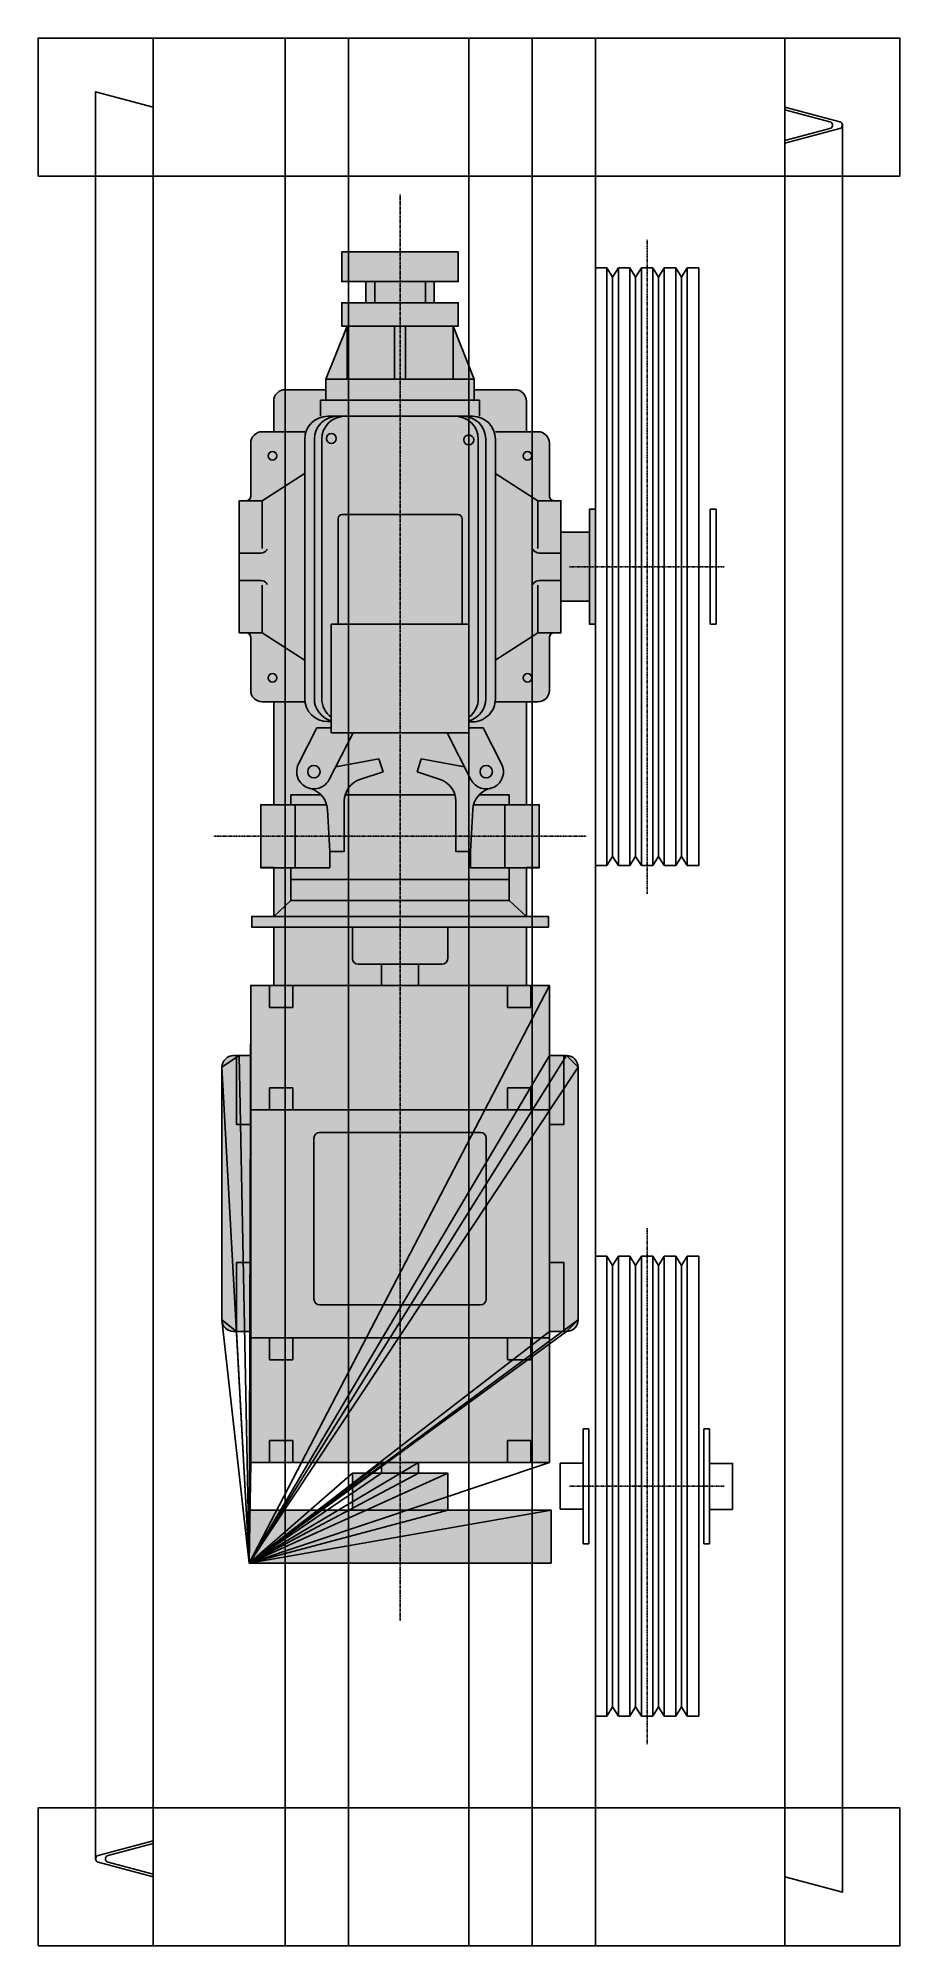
# Model space of a CAD drawing. Header units: millimetres. Extents: x -530 to 220, y -1460 to 200.
import ezdxf

# ---------------------------------------------------------------- set-up
doc = ezdxf.new("R2010")
doc.units = ezdxf.units.MM
doc.linetypes.add('CENTERX2', pattern=[4, 2.5, -0.5, 0.5, -0.5])
doc.linetypes.add('DASHDOT', pattern=[1, 0.5, -0.25, 0, -0.25])
doc.layers.add('EKSEN', color=253, linetype='CENTERX2')
doc.layers.add('Makine sehpası', color=4, linetype='Continuous')
doc.layers.add('Makine-motor', color=7, linetype='Continuous', true_color=0x0586c7)

# ---------------------------------------------------------------- blocks, each defined once
blk = doc.blocks.new('A$C38B73A4D')
at = {"color": 2}
for p, q in [((22.5, 424.5, 200), (32.5, 424.5, 200)), ((22.5, 24.5, 200), (22.5, 424.5, 200)), ((37.5, 416.5, 200), (32.5, 424.5, 200)), ((32.5, 24.5, 200), (32.5, 424.5, 200)), ((42.5, 424.5, 200), (37.5, 416.5, 200)), ((37.5, 416.5, 200), (37.5, 32.5, 200)), ((42.5, 424.5, 200), (52.5, 424.5, 200)), ((42.5, 24.5, 200), (42.5, 424.5, 200)), ((57.5, 416.5, 200), (52.5, 424.5, 200)), ((52.5, 24.5, 200), (52.5, 424.5, 200)), ((62.5, 424.5, 200), (57.5, 416.5, 200)), ((57.5, 416.5, 200), (57.5, 32.5, 200)), ((62.5, 424.5, 200), (72.5, 424.5, 200)), ((62.5, 24.5, 200), (62.5, 424.5, 200)), ((77.5, 416.5, 200), (72.5, 424.5, 200)), ((72.5, 24.5, 200), (72.5, 424.5, 200)), ((82.5, 424.5, 200), (77.5, 416.5, 200)), ((77.5, 416.5, 200), (77.5, 32.5, 200)), ((82.5, 424.5, 200), (92.5, 424.5, 200)), ((82.5, 24.5, 200), (82.5, 424.5, 200)), ((97.5, 416.5, 200), (92.5, 424.5, 200)), ((92.5, 24.5, 200), (92.5, 424.5, 200)), ((102.5, 424.5, 200), (97.5, 416.5, 200)), ((97.5, 416.5, 200), (97.5, 32.5, 200)), ((102.5, 424.5, 200), (112.5, 424.5, 200)), ((102.5, 24.5, 200), (102.5, 424.5, 200)), ((112.5, 424.5, 200), (112.5, 24.5, 200)), ((22.5, 24.5, 200), (32.5, 24.5, 200)), ((37.5, 32.5, 200), (32.5, 24.5, 200)), ((42.5, 24.5, 200), (37.5, 32.5, 200)), ((42.5, 24.5, 200), (52.5, 24.5, 200)), ((57.5, 32.5, 200), (52.5, 24.5, 200)), ((62.5, 24.5, 200), (57.5, 32.5, 200)), ((62.5, 24.5, 200), (72.5, 24.5, 200)), ((77.5, 32.5, 200), (72.5, 24.5, 200)), ((82.5, 24.5, 200), (77.5, 32.5, 200)), ((82.5, 24.5, 200), (92.5, 24.5, 200)), ((97.5, 32.5, 200), (92.5, 24.5, 200)), ((102.5, 24.5, 200), (97.5, 32.5, 200)), ((102.5, 24.5, 200), (112.5, 24.5, 200))]:
    blk.add_line(p, q, dxfattribs=at)
at = {"color": 121}
for p, q in [((11.9, 274.4, 100), (16.9, 274.4, 100)), ((11.9, 254.4, 100), (11.9, 274.4, 100)), ((16.9, 274.4, 100), (16.9, 174.4, 100)), ((121.9, 274.4, 100), (116.9, 274.4, 100)), ((116.9, 274.4, 100), (116.9, 174.4, 100)), ((121.9, 254.4, 100), (121.9, 274.4, 100)), ((11.9, 224.4, 100), (11.9, 254.4, 100)), ((121.9, 224.4, 100), (121.9, 254.4, 100)), ((11.9, 224.4, 100), (11.9, 194.4, 100)), ((121.9, 224.4, 100), (121.9, 194.4, 100)), ((11.9, 194.4, 100), (11.9, 174.4, 100)), ((121.9, 194.4, 100), (121.9, 174.4, 100)), ((11.9, 174.4, 100), (16.9, 174.4, 100)), ((121.9, 174.4, 100), (116.9, 174.4, 100))]:
    blk.add_line(p, q, dxfattribs=at)
at = {"layer": 'EKSEN', "color": 2, "linetype": 'DASHDOT'}
for p, q in [((67.5, 449, 200), (67.5, 0, 200)), ((0, 224.5, 200), (135, 224.5, 200))]:
    blk.add_line(p, q, dxfattribs=at)
at = {"layer": 'Makine-motor', "elevation": 100}
blk.add_lwpolyline([(11.9, 204.4), (11.9, 244.4), (-8.1, 244.4), (-8.1, 204.4)], close=True, dxfattribs=at)
at = {"layer": 'Makine-motor'}
blk.add_lwpolyline([(141.9, 204.3), (141.9, 244.3), (121.9, 244.3), (121.9, 204.3)], close=True, dxfattribs=at)
blk = doc.blocks.new('*U3')
at = {"color": 2}
for p, q in [((0, 260), (10, 260)), ((0, -260), (0, 260)), ((15, 252), (10, 260)), ((10, -260), (10, 260)), ((20, 260), (15, 252)), ((15, 252), (15, -252)), ((20, 260), (30, 260)), ((20, -260), (20, 260)), ((35, 252), (30, 260)), ((30, -260), (30, 260)), ((40, 260), (35, 252)), ((35, 252), (35, -252)), ((40, 260), (50, 260)), ((40, -260), (40, 260)), ((55, 252), (50, 260)), ((50, -260), (50, 260)), ((60, 260), (55, 252)), ((55, 252), (55, -252)), ((60, 260), (70, 260)), ((60, -260), (60, 260)), ((75, 252), (70, 260)), ((70, -260), (70, 260)), ((80, 260), (75, 252)), ((75, 252), (75, -252)), ((80, 260), (90, 260)), ((80, -260), (80, 260)), ((90, 260), (90, -260)), ((0, -260), (10, -260)), ((15, -252), (10, -260)), ((20, -260), (15, -252)), ((20, -260), (30, -260)), ((35, -252), (30, -260)), ((40, -260), (35, -252)), ((40, -260), (50, -260)), ((55, -252), (50, -260)), ((60, -260), (55, -252)), ((60, -260), (70, -260)), ((75, -252), (70, -260)), ((80, -260), (75, -252)), ((80, -260), (90, -260))]:
    blk.add_line(p, q, dxfattribs=at)
at = {"layer": 'EKSEN', "linetype": 'DASHDOT'}
for p, q in [((45, 284.5), (45, -284.5)), ((-22.5, 0), (112.5, 0))]:
    blk.add_line(p, q, dxfattribs=at)
blk = doc.blocks.new('Motoboundß')
blk.add_lwpolyline([(12049.9, 45480.2), (12049.9, 45260.2, -0.414214), (12039.9, 45250.2), (12024.9, 45250.2), (12024.9, 45136.3), (11911, 45136.3), (11911, 45127), (11936.4, 45127), (11936.4, 45094.8), (12026.3, 45094.8), (12026.3, 45048.6), (11763.5, 45048.6), (11763.5, 45094.8), (11853.4, 45094.8), (11853.4, 45127), (11878.8, 45127), (11878.8, 45136.3), (11764.9, 45136.3), (11764.9, 45250.2), (11749.9, 45250.2, -0.414214), (11739.9, 45260.2), (11739.9, 45480.2, -0.414214), (11749.9, 45490.2), (11764.9, 45490.2), (11764.9, 45551.4), (11784.9, 45551.4), (11784.9, 45602.1), (11765.8, 45602.1), (11765.8, 45611.3), (11784.9, 45611.3), (11784.9, 45653.8), (11773.7, 45653.8), (11773.7, 45708.5), (11784.9, 45708.5), (11784.9, 45798.1), (11774.9, 45798.1, -0.414214), (11764.9, 45808.1), (11764.9, 45854.1, 0.414214), (11760.9, 45858.1), (11754.9, 45858.1), (11754.9, 45915.6), (11754.9, 45973.1), (11760.9, 45973.1, 0.414214), (11764.9, 45977.1), (11764.9, 46023.1, -0.414214), (11774.9, 46033.1), (11784.9, 46033.1), (11784.9, 46059.7, -0.414214), (11794.9, 46069.7), (11830.3, 46069.7), (11830.3, 46079), (11848.8, 46125.1), (11844.2, 46125.1), (11844.2, 46145.4), (11865.2, 46145.4), (11865.2, 46163.8), (11844.2, 46163.8), (11844.2, 46189.6), (11945.6, 46189.6), (11945.6, 46163.8), (11924.6, 46163.8), (11924.6, 46145.4), (11945.6, 46145.4), (11945.6, 46125.1), (11941, 46125.1), (11959.5, 46079), (11959.5, 46069.7), (11994.9, 46069.7, -0.414214), (12004.9, 46059.7), (12004.9, 46033.1), (12014.9, 46033.1, -0.414214), (12024.9, 46023.1), (12024.9, 45977.1, 0.414214), (12028.9, 45973.1), (12034.9, 45973.1), (12034.9, 45945.6), (12059.9, 45945.6), (12059.9, 45965.6), (12064.9, 45965.6), (12064.9, 45865.6), (12059.9, 45865.6), (12059.9, 45885.6), (12034.9, 45885.6), (12034.9, 45858.1), (12028.9, 45858.1, 0.414214), (12024.9, 45854.1), (12024.9, 45808.1, -0.414214), (12014.9, 45798.1), (12004.9, 45798.1), (12004.9, 45708.5), (12016.1, 45708.5), (12016.1, 45653.8), (12004.9, 45653.8), (12004.9, 45611.3), (12024, 45611.3), (12024, 45602.1), (12004.9, 45602.1), (12004.9, 45551.4), (12024.9, 45551.4), (12024.9, 45490.2), (12039.9, 45490.2, -0.414214)], format="xyb", close=True)

msp = doc.modelspace()

# ---------------------------------------------------------------- hatches: boundary and pattern name
at = {"true_color": 0x2776bb}
h = msp.add_hatch(color=152, dxfattribs=at)
h.dxf.hatch_style = 1
edge = h.paths.add_edge_path()
edge.add_line((-60, -695.4), (-60, -915.4))
edge.add_arc((-70, -915.4), 10, -90, 0, ccw=False)
edge.add_line((-70, -925.4), (-85, -925.4))
edge.add_line((-85, -925.4), (-85, -1039.4))
edge.add_line((-85, -1039.4), (-198.9, -1039.4))
edge.add_line((-198.9, -1039.4), (-198.9, -1048.6))
edge.add_line((-198.9, -1048.6), (-173.5, -1048.6))
edge.add_line((-173.5, -1048.6), (-173.5, -1080.9))
edge.add_line((-173.5, -1080.9), (-83.6, -1080.9))
edge.add_line((-83.6, -1080.9), (-83.6, -1127))
edge.add_line((-83.6, -1127), (-346.4, -1127))
edge.add_line((-346.4, -1127), (-346.4, -1080.9))
edge.add_line((-346.4, -1080.9), (-256.5, -1080.9))
edge.add_line((-256.5, -1080.9), (-256.5, -1048.6))
edge.add_line((-256.5, -1048.6), (-231.1, -1048.6))
edge.add_line((-231.1, -1048.6), (-231.1, -1039.4))
edge.add_line((-231.1, -1039.4), (-345, -1039.4))
edge.add_line((-345, -1039.4), (-345, -925.4))
edge.add_line((-345, -925.4), (-360, -925.4))
edge.add_arc((-360, -915.4), 10, 180, 270, ccw=False)
edge.add_line((-370, -915.4), (-370, -695.4))
edge.add_arc((-360, -695.4), 10, 90, 180, ccw=False)
edge.add_line((-360, -685.4), (-345, -685.4))
edge.add_line((-345, -685.4), (-345, -624.3))
edge.add_line((-345, -624.3), (-325, -624.3))
edge.add_line((-325, -624.3), (-325, -573.6))
edge.add_line((-325, -573.6), (-344.1, -573.6))
edge.add_line((-344.1, -573.6), (-344.1, -564.3))
edge.add_line((-344.1, -564.3), (-325, -564.3))
edge.add_line((-325, -564.3), (-325, -521.9))
edge.add_line((-325, -521.9), (-336.2, -521.9))
edge.add_line((-336.2, -521.9), (-336.2, -467.2))
edge.add_line((-336.2, -467.2), (-325, -467.2))
edge.add_line((-325, -467.2), (-325, -377.5))
edge.add_line((-325, -377.5), (-335, -377.5))
edge.add_arc((-335, -367.5), 10, 180, 270, ccw=False)
edge.add_line((-345, -367.5), (-345, -321.5))
edge.add_arc((-349, -321.5), 4, 0, 90)
edge.add_line((-349, -317.5), (-355, -317.5))
edge.add_line((-355, -317.5), (-355, -260))
edge.add_line((-355, -260), (-355, -202.5))
edge.add_line((-355, -202.5), (-349, -202.5))
edge.add_arc((-349, -198.5), 4, 270, 360)
edge.add_line((-345, -198.5), (-345, -152.5))
edge.add_arc((-335, -152.5), 10, 90, 180, ccw=False)
edge.add_line((-335, -142.5), (-325, -142.5))
edge.add_line((-325, -142.5), (-325, -115.9))
edge.add_arc((-315, -115.9), 10, 90, 180, ccw=False)
edge.add_line((-315, -105.9), (-279.6, -105.9))
edge.add_line((-279.6, -105.9), (-279.6, -96.7))
edge.add_line((-279.6, -96.7), (-261.1, -50.6))
edge.add_line((-261.1, -50.6), (-265.7, -50.6))
edge.add_line((-265.7, -50.6), (-265.7, -30.3))
edge.add_line((-265.7, -30.3), (-244.7, -30.3))
edge.add_line((-244.7, -30.3), (-244.7, -11.8))
edge.add_line((-244.7, -11.8), (-265.7, -11.8))
edge.add_line((-265.7, -11.8), (-265.7, 14))
edge.add_line((-265.7, 14), (-164.3, 14))
edge.add_line((-164.3, 14), (-164.3, -11.8))
edge.add_line((-164.3, -11.8), (-185.3, -11.8))
edge.add_line((-185.3, -11.8), (-185.3, -30.3))
edge.add_line((-185.3, -30.3), (-164.3, -30.3))
edge.add_line((-164.3, -30.3), (-164.3, -50.6))
edge.add_line((-164.3, -50.6), (-168.9, -50.6))
edge.add_line((-168.9, -50.6), (-150.4, -96.7))
edge.add_line((-150.4, -96.7), (-150.4, -105.9))
edge.add_line((-150.4, -105.9), (-115, -105.9))
edge.add_arc((-115, -115.9), 10, 0, 90, ccw=False)
edge.add_line((-105, -115.9), (-105, -142.5))
edge.add_line((-105, -142.5), (-95, -142.5))
edge.add_arc((-95, -152.5), 10, 0, 90, ccw=False)
edge.add_line((-85, -152.5), (-85, -198.5))
edge.add_arc((-81, -198.5), 4, 180, 270)
edge.add_line((-81, -202.5), (-75, -202.5))
edge.add_line((-75, -202.5), (-75, -230))
edge.add_line((-75, -230), (-50, -230))
edge.add_line((-50, -230), (-50, -210))
edge.add_line((-50, -210), (-45, -210))
edge.add_line((-45, -210), (-45, -310))
edge.add_line((-45, -310), (-50, -310))
edge.add_line((-50, -310), (-50, -290))
edge.add_line((-50, -290), (-75, -290))
edge.add_line((-75, -290), (-75, -317.5))
edge.add_line((-75, -317.5), (-81, -317.5))
edge.add_arc((-81, -321.5), 4, 90, 180)
edge.add_line((-85, -321.5), (-85, -367.5))
edge.add_arc((-95, -367.5), 10, -90, 0, ccw=False)
edge.add_line((-95, -377.5), (-105, -377.5))
edge.add_line((-105, -377.5), (-105, -467.2))
edge.add_line((-105, -467.2), (-93.8, -467.2))
edge.add_line((-93.8, -467.2), (-93.8, -521.9))
edge.add_line((-93.8, -521.9), (-105, -521.9))
edge.add_line((-105, -521.9), (-105, -564.3))
edge.add_line((-105, -564.3), (-85.9, -564.3))
edge.add_line((-85.9, -564.3), (-85.9, -573.6))
edge.add_line((-85.9, -573.6), (-105, -573.6))
edge.add_line((-105, -573.6), (-105, -624.3))
edge.add_line((-105, -624.3), (-85, -624.3))
edge.add_line((-85, -624.3), (-85, -685.4))
edge.add_line((-85, -685.4), (-70, -685.4))
edge.add_arc((-70, -695.4), 10, 0, 90, ccw=False)
h = msp.add_hatch(color=2)
h.dxf.hatch_style = 1
h.paths.add_polyline_path([(-173.5, -1048.6), (-256.5, -1048.6), (-256.5, -1080.9), (-346.4, -1080.9), (-346.4, -1127), (-83.6, -1127), (-83.6, -1080.9), (-173.5, -1080.9)])

# ---------------------------------------------------------------- linework, layer by layer
at = {"color": 7, "linetype": 'CENTERX2', "true_color": 0xffffff}
msp.add_line((-215, -1177), (-215, 64), dxfattribs=at)
at = {"color": 7, "true_color": 0xffffff}
for p, q in [((-265.7, -11.8), (-265.7, 14)), ((-265.7, 14), (-164.3, 14)), ((-164.3, 14), (-164.3, -11.8)), ((-164.3, -11.8), (-265.7, -11.8)), ((-164.3, -30.3), (-265.7, -30.3)), ((-265.7, -30.3), (-265.7, -50.6)), ((-164.3, -50.6), (-164.3, -30.3)), ((-279.6, -96.7), (-261.1, -50.6)), ((-265.7, -50.6), (-164.3, -50.6)), ((-150.4, -96.7), (-168.9, -50.6)), ((-150.4, -96.7), (-279.6, -96.7)), ((-279.6, -96.7), (-279.6, -115.1)), ((-150.4, -115.1), (-150.4, -96.7)), ((-325, -142.5), (-325, -115.9)), ((-315, -105.9), (-279.6, -105.9)), ((-284.2, -129), (-284.2, -115.1)), ((-284.2, -115.1), (-145.8, -115.1)), ((-115, -105.9), (-150.4, -105.9)), ((-145.8, -115.1), (-145.8, -129)), ((-105, -142.5), (-105, -115.9)), ((-152, -129), (-278, -129)), ((-335, -142.5), (-298, -142.5)), ((-298, -149), (-298, -374.7)), ((-289.6, -374.7), (-289.6, -149)), ((-283.1, -374.7), (-283.1, -149)), ((-146.9, -374.7), (-146.9, -149)), ((-140.4, -374.7), (-140.4, -149)), ((-95, -142.5), (-132, -142.5)), ((-132, -374.9), (-132, -149)), ((-345, -198.5), (-345, -152.5)), ((-85, -198.5), (-85, -152.5)), ((-335, -202.5), (-297.5, -178.5)), ((-95, -202.5), (-132.5, -178.5)), ((-355, -202.5), (-335, -202.5)), ((-355, -260), (-355, -202.5)), ((-335, -202.5), (-335, -244.1)), ((-265.4, -214.5), (-164.6, -214.5)), ((-75, -202.5), (-95, -202.5)), ((-95, -202.5), (-95, -244.1)), ((-75, -260), (-75, -202.5)), ((-50, -230), (-50, -210)), ((-50, -210), (-45, -210)), ((-45, -210), (-45, -310)), ((55, -210), (55, -310)), ((60, -210), (55, -210)), ((60, -230), (60, -210)), ((-269, -218.1), (-269, -310)), ((-161, -218.1), (-161, -310)), ((-50, -230), (-75, -230)), ((-50, -260), (-50, -230)), ((60, -260), (60, -230)), ((-355, -248), (-336, -248)), ((-75, -248), (-94, -248)), ((-355, -260), (-355, -317.5)), ((-75, -260), (-75, -317.5)), ((-50, -260), (-50, -290)), ((60, -260), (60, -290)), ((-355, -272), (-336, -272)), ((-335, -317.5), (-335, -275.9)), ((-95, -317.5), (-95, -275.9)), ((-75, -272), (-94, -272)), ((-50, -290), (-75, -290)), ((-50, -290), (-50, -310)), ((60, -290), (60, -310)), ((-275, -310), (-155, -310)), ((-275, -404.5), (-275, -310)), ((-155, -310), (-155, -404.5)), ((-50, -310), (-45, -310)), ((60, -310), (55, -310)), ((-355, -317.5), (-335, -317.5)), ((-345, -321.5), (-345, -367.5)), ((-335, -317.5), (-297.5, -341.5)), ((-95, -317.5), (-132.5, -341.5)), ((-75, -317.5), (-95, -317.5)), ((-85, -321.5), (-85, -367.5)), ((-335, -377.5), (-297.8, -377.5)), ((-325, -467.2), (-325, -377.5)), ((-95, -377.5), (-132, -377.5)), ((-105, -467.2), (-105, -377.5)), ((-278, -394.7), (-275, -394.7)), ((-152, -394.7), (-155, -394.7)), ((-155, -394.9), (-152, -394.9)), ((-303.4, -431.4), (-287.3, -400.1)), ((-287.3, -400.1), (-275, -400.1)), ((-276.6, -445.1), (-255.9, -404.5)), ((-275, -404.5), (-155, -404.5)), ((-153.4, -445.1), (-174.1, -404.5)), ((-142.7, -400.1), (-155, -400.1)), ((-126.6, -431.4), (-142.7, -400.1)), ((-233.5, -427), (-271, -434)), ((-233.5, -427), (-229.8, -438.3)), ((-196.5, -427), (-200.2, -438.3)), ((-196.5, -427), (-159, -434)), ((-250, -445), (-229.8, -438.3)), ((-180, -445), (-200.2, -438.3)), ((-284, -458.3), (-310, -458.3)), ((-310, -467.2), (-310, -458.3)), ((-292.7, -453.1), (-294.1, -452.7)), ((-263.6, -507.7), (-263.6, -464)), ((-167.2, -458.3), (-262.8, -458.3)), ((-166.4, -507.7), (-166.4, -464)), ((-146, -458.3), (-120, -458.3)), ((-137.3, -453.1), (-135.9, -452.7)), ((-120, -467.2), (-120, -458.3)), ((-336.2, -521.9), (-336.2, -467.2)), ((-306.2, -467.2), (-336.2, -467.2)), ((-306.2, -467.2), (-278.9, -467.2)), ((-306.2, -467.2), (-306.2, -521.9)), ((-276.2, -507.7), (-278.2, -471.2)), ((-153.8, -507.7), (-151.8, -471.2)), ((-123.8, -467.2), (-151.1, -467.2)), ((-123.8, -467.2), (-93.8, -467.2)), ((-123.8, -467.2), (-123.8, -521.9)), ((-93.8, -521.9), (-93.8, -467.2)), ((-276.2, -507.7), (-263.6, -507.7)), ((-276.2, -507.7), (-276.2, -521.9)), ((-153.8, -507.7), (-166.4, -507.7)), ((-153.8, -507.7), (-153.8, -521.9)), ((-306.2, -521.9), (-336.2, -521.9)), ((-325, -564.3), (-325, -521.9)), ((-310, -550.5), (-310, -521.9)), ((-306.2, -521.9), (-276.2, -521.9)), ((-123.8, -521.9), (-153.8, -521.9)), ((-123.8, -521.9), (-93.8, -521.9)), ((-120, -550.5), (-120, -521.9)), ((-105, -564.3), (-105, -521.9)), ((-120, -532.1), (-310, -532.1)), ((-344.1, -573.6), (-344.1, -564.3)), ((-344.1, -564.3), (-85.9, -564.3)), ((-325, -564.3), (-310, -550.5)), ((-120, -550.5), (-310, -550.5)), ((-105, -564.3), (-120, -550.5)), ((-85.9, -564.3), (-85.9, -573.6)), ((-85.9, -573.6), (-344.1, -573.6)), ((-325, -624.3), (-325, -573.6)), ((-256.5, -600.8), (-256.5, -573.6)), ((-173.5, -600.8), (-173.5, -573.6)), ((-105, -624.3), (-105, -573.6)), ((-251.5, -605.8), (-178.5, -605.8)), ((-231.1, -624.3), (-231.1, -605.8)), ((-198.9, -605.8), (-198.9, -624.3)), ((-328.7, -643.4), (-328.7, -624.3)), ((-308.4, -643.4), (-308.4, -624.3)), ((-121.6, -643.4), (-121.6, -624.3)), ((-101.3, -643.4), (-101.3, -624.3)), ((-328.7, -643.4), (-308.4, -643.4)), ((-101.3, -643.4), (-121.6, -643.4)), ((-328.7, -713.5), (-328.7, -732.6)), ((-328.7, -713.5), (-308.4, -713.5)), ((-308.4, -713.5), (-308.4, -732.6)), ((-121.6, -713.5), (-121.6, -732.6)), ((-101.3, -713.5), (-121.6, -713.5)), ((-101.3, -713.5), (-101.3, -732.6)), ((-345, -732.6), (-85, -732.6)), ((-345, -931), (-85, -931)), ((-328.7, -950.1), (-328.7, -931)), ((-308.4, -950.1), (-308.4, -931)), ((-121.6, -950.1), (-121.6, -931)), ((-101.3, -950.1), (-101.3, -931)), ((-328.7, -950.1), (-308.4, -950.1)), ((-101.3, -950.1), (-121.6, -950.1)), ((-328.7, -1020.3), (-328.7, -1039.4)), ((-328.7, -1020.3), (-308.4, -1020.3)), ((-308.4, -1020.3), (-308.4, -1039.4)), ((-121.6, -1020.3), (-121.6, -1039.4)), ((-101.3, -1020.3), (-121.6, -1020.3)), ((-101.3, -1020.3), (-101.3, -1039.4)), ((-231.1, -1048.6), (-231.1, -1039.4)), ((-198.9, -1048.6), (-198.9, -1039.4)), ((-256.5, -1048.6), (-256.5, -1080.9)), ((-256.5, -1048.6), (-173.5, -1048.6)), ((-173.5, -1048.6), (-173.5, -1080.9)), ((-346.4, -1127), (-346.4, -1080.9)), ((-346.4, -1080.9), (-83.6, -1080.9)), ((-83.6, -1080.9), (-83.6, -1127)), ((-83.6, -1127), (-346.4, -1127))]:
    msp.add_line(p, q, dxfattribs=at)
at = {"color": 7, "linetype": 'DASHDOT', "true_color": 0xffffff}
msp.add_line((-377, -494.5), (-53, -494.5), dxfattribs=at)
msp.add_lwpolyline([(-173.5, -1048.6), (-256.5, -1048.6), (-256.5, -1080.9), (-346.4, -1080.9), (-346.4, -1127), (-83.6, -1127), (-83.6, -1080.9), (-173.5, -1080.9), (-173.5, -1048.6)])
at = {"color": 7, "true_color": 0xffffff}
for centre, radius in [((-274.8, -148.3), 4.33), ((-155.2, -149.6), 4.33), ((-155.2, -149.6), 4.33), ((-290, -438.3), 5.38), ((-140, -438.3), 5.38)]:
    msp.add_circle(centre, radius, dxfattribs=at)
for centre, radius, start, end in [((-315, -115.9), 10, 90, 180), ((-115, -115.9), 10, 0, 90), ((-278, -149), 20, 90, 180), ((-269.6, -149), 20, 90, 180), ((-263.1, -149), 20, 90, 180), ((-166.9, -149), 20, 0, 90), ((-160.4, -149), 20, 0, 90), ((-152, -149), 20, 0, 90), ((-335, -152.5), 10, 90, 180), ((-95, -152.5), 10, 0, 90), ((-326, -163.4), 3.77, 90, 270), ((-326, -163.4), 3.77, 270, 90), ((-104, -163.4), 3.77, 90, 270), ((-104, -163.4), 3.77, 270, 90), ((-349, -198.5), 4, 270, 0), ((-81, -198.5), 4, 180, 270), ((-265.4, -218.1), 3.6, 90, 180), ((-164.6, -218.1), 3.6, 0, 90), ((-164.6, -218.1), 3.6, 0, 90), ((-336, -242), 6, 270, 322.1686), ((-344, -235.8), 16.1, 322.1686, 326.7372), ((-86, -235.8), 16.1, 213.2628, 217.8314), ((-94, -242), 6, 217.8314, 270), ((-336, -278), 6, 37.8314, 90), ((-344, -284.2), 16.1, 33.2628, 37.8314), ((-86, -284.2), 16.1, 142.1686, 146.7372), ((-94, -278), 6, 90, 142.1686), ((-349, -321.5), 4, 0, 90), ((-81, -321.5), 4, 90, 180), ((-326, -356.6), 3.77, 90, 270), ((-326, -356.6), 3.77, 270, 90), ((-104, -356.6), 3.77, 90, 270), ((-104, -356.6), 3.77, 270, 90), ((-335, -367.5), 10, 180, 270), ((-278, -374.7), 20, 180, 269.9138), ((-269.6, -374.7), 20, 180, 254.3018), ((-263.1, -374.7), 20, 180, 233.6193), ((-160.4, -374.7), 20, 285.6982, 0), ((-166.9, -374.7), 20, 306.3807, 0), ((-152, -374.9), 20, 269.9138, 0), ((-95, -367.5), 10, 270, 0), ((-290, -438.3), 15, 152.8783, 332.8783), ((-140, -438.3), 15, 207.1217, 27.1217), ((-243.6, -464), 20, 108.4464, 180), ((-186.4, -464), 20, 0, 71.5536), ((-298.2, -472.3), 20, 3.1949, 74.0977), ((-131.8, -472.3), 20, 105.9023, 176.8051), ((-251.5, -600.8), 5, 180, 270), ((-178.5, -600.8), 5, 270, 0)]:
    msp.add_arc(centre, radius, start, end, dxfattribs=at)
at = {"layer": 'Makine sehpası'}
for points in [[(-530, 80), (220, 80), (220, 200), (-530, 200)], [(-430, 80), (120, 80), (120, 200), (-430, 200)], [(-260, -1460), (-260, 200), (-315, 200), (-315, -1460)], [(-100, -1460), (-100, 200), (-155, 200), (-155, -1460)], [(-45, -1460), (-45, 200), (-100, 200), (-100, -1460)], [(-530, -1460), (220, -1460), (220, -1340), (-530, -1340)], [(-430, -1340), (120, -1340), (120, -1460), (-430, -1460)]]:
    msp.add_lwpolyline(points, close=True, dxfattribs=at)
for points in [[(-480, -1384.3), (-480, 153.4), (-430, 140), (-430, -1400), (-477.8, -1387.2, -0.767327), (-477.8, -1381.4), (-430, -1368.6)], [(170, 124.3), (170, -1413.4), (120, -1400), (120, 140), (167.8, 127.2, -0.767327), (167.8, 121.4), (120, 108.6)], [(120, 110.9), (159.2, 121.4, 0.767327), (159.2, 127.2), (120, 137.7)], [(-430, -1370.9), (-469.2, -1381.4, 0.767327), (-469.2, -1387.2), (-430, -1397.7)]]:
    msp.add_lwpolyline(points, format="xyb", dxfattribs=at)
at = {"layer": 'Makine-motor', "color": 7, "true_color": 0xffffff}
for p, q in [((-244.7, -30.3), (-244.7, -11.8)), ((-237, -30.3), (-237, -11.8)), ((-193, -30.3), (-193, -11.8)), ((-185.3, -30.3), (-185.3, -11.8)), ((-261.1, -50.6), (-261.1, -96.7)), ((-219.7, -96.7), (-219.7, -50.6)), ((-210.3, -96.7), (-210.3, -50.6)), ((-168.9, -50.6), (-168.9, -96.7)), ((-345, -624.3), (-85, -624.3)), ((-345, -1039.4), (-345, -624.3)), ((-85, -1039.4), (-85, -624.3)), ((-370, -915.4), (-370, -695.4)), ((-360, -685.4), (-345, -685.4)), ((-357.5, -685.4), (-357.5, -745.4)), ((-70, -685.4), (-85, -685.4)), ((-72.5, -685.4), (-72.5, -745.4)), ((-60, -915.4), (-60, -695.4)), ((-357.5, -745.4), (-345, -745.4)), ((-72.5, -745.4), (-85, -745.4)), ((-290, -757.2), (-290, -897.2)), ((-145, -752.2), (-285, -752.2)), ((-140, -897.2), (-140, -757.2)), ((-357.5, -865.4), (-345, -865.4)), ((-357.5, -925.4), (-357.5, -865.4)), ((-72.5, -865.4), (-85, -865.4)), ((-72.5, -925.4), (-72.5, -865.4)), ((-285, -902.2), (-145, -902.2)), ((-345, -925.4), (-360, -925.4)), ((-85, -925.4), (-70, -925.4)), ((-345, -1039.4), (-85, -1039.4)), ((-198.9, -1039.4), (-231.1, -1039.4))]:
    msp.add_line(p, q, dxfattribs=at)
for centre, radius, start, end in [((-360, -695.4), 10, 90, 180), ((-70, -695.4), 10, 0, 90), ((-285, -757.2), 5, 90, 180), ((-145, -757.2), 5, 0, 90), ((-285, -897.2), 5, 180, 270), ((-145, -897.2), 5, 270, 0), ((-360, -915.4), 10, 180, 270), ((-70, -915.4), 10, 270, 0)]:
    msp.add_arc(centre, radius, start, end, dxfattribs=at)

# ---------------------------------------------------------------- block references
for name, p in [('*U3', (-45, -260)), ('Motoboundß', (-12109.9, -46175.6)), ('A$C38B73A4D', (-67.5, -1284.5, -200))]:
    msp.add_blockref(name, p)

# ---------------------------------------------------------------- meshes
mesh = msp.add_polyface(dxfattribs=at)
corners = [(-346.4, -1127, -50), (-346.4, -1080.9, -50), (-256.5, -1080.9, -50), (-256.5, -1048.6, -50), (-231.1, -1048.6, -50), (-231.1, -1039.4, -50), (-345, -1039.4, -50), (-345, -925.4, -50), (-357.5, -925.4, -50), (-370, -915.4, -50), (-370, -695.4, -50), (-354.9, -685.4, -50), (-345, -685.4, -50), (-345, -624.3, -50), (-85, -624.3, -50), (-85, -685.4, -50), (-70, -685.4, -50), (-60, -695.4, -50), (-60, -915.4, -50), (-70, -925.4, -50), (-85, -925.4, -50), (-85, -1039.4, -50), (-198.9, -1039.4, -50), (-198.9, -1048.6, -50), (-173.5, -1048.6, -50), (-173.5, -1080.9, -50), (-83.6, -1080.9, -50), (-83.6, -1127, -50), (-346.4, -1127, -50)]
mesh.append_faces([[corners[k] for k in face] for face in [(0, 3, 4), (0, 4, 5), (0, 5, 6), (0, 6, 7), (0, 7, 8), (0, 8, 9), (0, 9, 10), (0, 10, 11), (0, 11, 12), (0, 12, 13), (0, 13, 14), (0, 14, 15), (0, 15, 16), (0, 16, 17), (0, 17, 18), (0, 18, 19), (0, 19, 20), (0, 20, 21), (0, 21, 22), (0, 22, 23), (0, 23, 24), (0, 24, 25), (0, 25, 26), (0, 26, 27), (0, 27, 28)]], dxfattribs={"vtx0": -1, "vtx1": -1, "vtx2": -1, "color": 7})
mesh.append_faces([[corners[k] for k in face] for face in [(0, 1, 2, 3)]], dxfattribs={"vtx1": -1, "vtx2": -1, "vtx3": -1, "color": 7})

doc.saveas('drawing.dxf')
